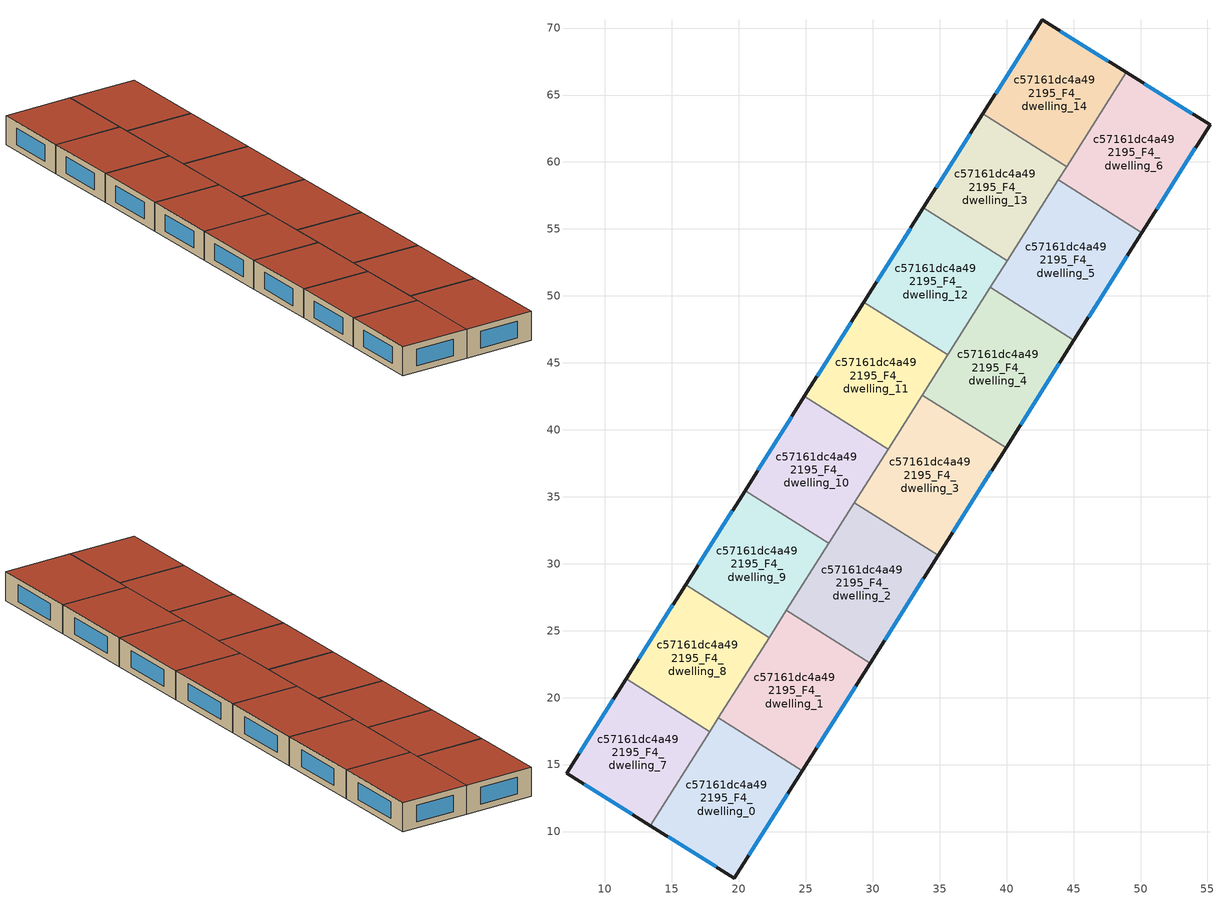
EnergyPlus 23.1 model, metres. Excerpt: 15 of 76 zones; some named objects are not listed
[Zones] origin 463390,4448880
c57161dc4a492195_F4_dwelling_0
 floor to c57161dc4a492195_F3_dwelling_0 (EU_floor_Construction): 24.72,14.54 19.66,6.51 13.39,10.43 18.48,18.48 z12
 wall outside (EU_wall_Construction): 13.39,10.43 19.66,6.51 24.72,14.54 z12:15
 wall to c57161dc4a492195_F4_dwelling_1 (EU_wall_Construction): 24.72,14.54 18.48,18.48 z12:15
 wall to c57161dc4a492195_F4_dwelling_7 (EU_wall_Construction): 17.83,17.45 13.39,10.43 z12:15
 wall to c57161dc4a492195_F4_dwelling_8 (EU_wall_Construction): 18.48,18.48 17.83,17.45 z12:15
 window (EU_Window_Construction): 20.74,8.23 23.64,12.82 / 14.74,9.59 18.32,7.35 z12.64:14.36
 roof outside (EU_roof_Construction): 19.66,6.51 24.72,14.54 18.48,18.48 13.39,10.43 z15
c57161dc4a492195_F4_dwelling_1
 floor to c57161dc4a492195_F3_dwelling_1 (EU_floor_Construction): 29.8,22.58 24.72,14.54 18.48,18.48 23.55,26.52 z12
 wall outside (EU_wall_Construction): 24.72,14.54 29.8,22.58 z12:15
 wall to c57161dc4a492195_F4_dwelling_2 (EU_wall_Construction): 29.8,22.58 23.55,26.52 z12:15
 wall to c57161dc4a492195_F4_dwelling_8 (EU_wall_Construction): 22.27,24.49 18.48,18.48 z12:15
 wall to c57161dc4a492195_F4_dwelling_9 (EU_wall_Construction): 23.55,26.52 22.27,24.49 z12:15
 window (EU_Window_Construction): 25.81,16.26 28.71,20.85 z12.64:14.36
 roof outside (EU_roof_Construction): 24.72,14.54 29.8,22.58 23.55,26.52 18.48,18.48 z15
c57161dc4a492195_F4_dwelling_10
 floor to c57161dc4a492195_F3_dwelling_10 (EU_floor_Construction): 31.15,38.55 26.71,31.52 20.46,35.47 24.9,42.5 z12
 wall outside (EU_wall_Construction): 24.9,42.5 20.46,35.47 z12:15
 wall to c57161dc4a492195_F4_dwelling_11 (EU_wall_Construction): 31.15,38.55 24.9,42.5 z12:15
 wall to c57161dc4a492195_F4_dwelling_9 (EU_wall_Construction): 20.46,35.47 26.71,31.52 z12:15
 wall to c57161dc4a492195_F4_dwelling_3 (EU_wall_Construction): 28.63,34.56 31.15,38.55 z12:15
 wall to c57161dc4a492195_F4_dwelling_2 (EU_wall_Construction): 26.71,31.52 28.63,34.56 z12:15
 window (EU_Window_Construction): 23.95,40.99 21.41,36.97 z12.64:14.36
 roof outside (EU_roof_Construction): 26.71,31.52 31.15,38.55 24.9,42.5 20.46,35.47 z15
c57161dc4a492195_F4_dwelling_11
 floor to c57161dc4a492195_F3_dwelling_11 (EU_floor_Construction): 35.59,45.59 31.15,38.55 24.9,42.5 29.34,49.53 z12
 wall outside (EU_wall_Construction): 29.34,49.53 24.9,42.5 z12:15
 wall to c57161dc4a492195_F4_dwelling_12 (EU_wall_Construction): 35.59,45.59 29.34,49.53 z12:15
 wall to c57161dc4a492195_F4_dwelling_4 (EU_wall_Construction): 33.7,42.6 35.59,45.59 z12:15
 wall to c57161dc4a492195_F4_dwelling_3 (EU_wall_Construction): 31.15,38.55 33.7,42.6 z12:15
 window (EU_Window_Construction): 28.39,48.03 25.85,44.01 z12.64:14.36
 roof outside (EU_roof_Construction): 31.15,38.55 35.59,45.59 29.34,49.53 24.9,42.5 z15
c57161dc4a492195_F4_dwelling_12
 floor to c57161dc4a492195_F3_dwelling_12 (EU_floor_Construction): 40.03,52.62 35.59,45.59 29.34,49.53 33.79,56.57 z12
 wall outside (EU_wall_Construction): 33.79,56.57 29.34,49.53 z12:15
 wall to c57161dc4a492195_F4_dwelling_13 (EU_wall_Construction): 40.03,52.62 33.79,56.57 z12:15
 wall to c57161dc4a492195_F4_dwelling_5 (EU_wall_Construction): 38.78,50.64 40.03,52.62 z12:15
 wall to c57161dc4a492195_F4_dwelling_4 (EU_wall_Construction): 35.59,45.59 38.78,50.64 z12:15
 window (EU_Window_Construction): 32.83,55.06 30.3,51.04 z12.64:14.36
 roof outside (EU_roof_Construction): 35.59,45.59 40.03,52.62 33.79,56.57 29.34,49.53 z15
c57161dc4a492195_F4_dwelling_13
 floor to c57161dc4a492195_F3_dwelling_13 (EU_floor_Construction): 44.48,59.66 40.03,52.62 33.79,56.57 38.23,63.6 z12
 wall outside (EU_wall_Construction): 38.23,63.6 33.79,56.57 z12:15
 wall to c57161dc4a492195_F4_dwelling_14 (EU_wall_Construction): 44.48,59.66 38.23,63.6 z12:15
 wall to c57161dc4a492195_F4_dwelling_6 (EU_wall_Construction): 43.86,58.67 44.48,59.66 z12:15
 wall to c57161dc4a492195_F4_dwelling_5 (EU_wall_Construction): 40.03,52.62 43.86,58.67 z12:15
 window (EU_Window_Construction): 37.28,62.09 34.74,58.07 z12.64:14.36
 roof outside (EU_roof_Construction): 40.03,52.62 44.48,59.66 38.23,63.6 33.79,56.57 z15
c57161dc4a492195_F4_dwelling_14
 floor to c57161dc4a492195_F3_dwelling_14 (EU_floor_Construction): 48.92,66.7 44.48,59.66 38.23,63.6 42.66,70.62 z12
 wall outside (EU_wall_Construction): 48.92,66.7 42.66,70.62 38.23,63.6 z12:15
 wall to c57161dc4a492195_F4_dwelling_6 (EU_wall_Construction): 44.48,59.66 48.92,66.7 z12:15
 window (EU_Window_Construction): 41.71,69.12 39.18,65.1 / 47.58,67.54 44,69.78 z12.64:14.36
 roof outside (EU_roof_Construction): 44.48,59.66 48.92,66.7 42.66,70.62 38.23,63.6 z15
c57161dc4a492195_F4_dwelling_2
 floor to c57161dc4a492195_F3_dwelling_2 (EU_floor_Construction): 34.88,30.61 29.8,22.58 23.55,26.52 28.63,34.56 z12
 wall outside (EU_wall_Construction): 29.8,22.58 34.88,30.61 z12:15
 wall to c57161dc4a492195_F4_dwelling_3 (EU_wall_Construction): 34.88,30.61 28.63,34.56 z12:15
 wall to c57161dc4a492195_F4_dwelling_9 (EU_wall_Construction): 26.71,31.52 23.55,26.52 z12:15
 window (EU_Window_Construction): 30.89,24.3 33.79,28.89 z12.64:14.36
 roof outside (EU_roof_Construction): 29.8,22.58 34.88,30.61 28.63,34.56 23.55,26.52 z15
c57161dc4a492195_F4_dwelling_3
 floor to c57161dc4a492195_F3_dwelling_3 (EU_floor_Construction): 39.95,38.65 34.88,30.61 28.63,34.56 33.71,42.6 z12
 wall outside (EU_wall_Construction): 34.88,30.61 39.95,38.65 z12:15
 wall to c57161dc4a492195_F4_dwelling_4 (EU_wall_Construction): 39.95,38.65 33.71,42.6 z12:15
 window (EU_Window_Construction): 35.96,32.33 38.87,36.93 z12.64:14.36
 roof outside (EU_roof_Construction): 34.88,30.61 39.95,38.65 33.71,42.6 28.63,34.56 z15
c57161dc4a492195_F4_dwelling_4
 floor to c57161dc4a492195_F3_dwelling_4 (EU_floor_Construction): 45.03,46.69 39.95,38.65 33.71,42.6 38.78,50.64 z12
 wall outside (EU_wall_Construction): 39.95,38.65 45.03,46.69 z12:15
 wall to c57161dc4a492195_F4_dwelling_5 (EU_wall_Construction): 45.03,46.69 38.78,50.64 z12:15
 window (EU_Window_Construction): 41.04,40.37 43.94,44.97 z12.64:14.36
 roof outside (EU_roof_Construction): 39.95,38.65 45.03,46.69 38.78,50.64 33.71,42.6 z15
c57161dc4a492195_F4_dwelling_5
 floor to c57161dc4a492195_F3_dwelling_5 (EU_floor_Construction): 50.1,54.73 45.03,46.69 38.78,50.64 43.86,58.67 z12
 wall outside (EU_wall_Construction): 45.03,46.69 50.1,54.73 z12:15
 wall to c57161dc4a492195_F4_dwelling_6 (EU_wall_Construction): 50.1,54.73 43.86,58.67 z12:15
 window (EU_Window_Construction): 46.12,48.41 49.02,53.01 z12.64:14.36
 roof outside (EU_roof_Construction): 45.03,46.69 50.1,54.73 43.86,58.67 38.78,50.64 z15
c57161dc4a492195_F4_dwelling_6
 floor to c57161dc4a492195_F3_dwelling_6 (EU_floor_Construction): 55.19,62.78 50.1,54.73 43.86,58.67 48.92,66.7 z12
 wall outside (EU_wall_Construction): 50.1,54.73 55.19,62.78 48.92,66.7 z12:15
 window (EU_Window_Construction): 53.85,63.62 50.27,65.86 / 51.19,56.45 54.1,61.06 z12.64:14.36
 roof outside (EU_roof_Construction): 50.1,54.73 55.19,62.78 48.92,66.7 43.86,58.67 z15
c57161dc4a492195_F4_dwelling_7
 floor to c57161dc4a492195_F3_dwelling_7 (EU_floor_Construction): 17.83,17.45 13.39,10.43 7.13,14.35 11.58,21.4 z12
 wall outside (EU_wall_Construction): 11.58,21.4 7.13,14.35 13.39,10.43 z12:15
 wall to c57161dc4a492195_F4_dwelling_8 (EU_wall_Construction): 17.83,17.45 11.58,21.4 z12:15
 window (EU_Window_Construction): 8.47,13.51 12.05,11.27 / 10.63,19.89 8.08,15.86 z12.64:14.36
 roof outside (EU_roof_Construction): 13.39,10.43 17.83,17.45 11.58,21.4 7.13,14.35 z15
c57161dc4a492195_F4_dwelling_8
 floor to c57161dc4a492195_F3_dwelling_8 (EU_floor_Construction): 22.27,24.49 17.83,17.45 11.58,21.4 16.02,28.43 z12
 wall outside (EU_wall_Construction): 16.02,28.43 11.58,21.4 z12:15
 wall to c57161dc4a492195_F4_dwelling_9 (EU_wall_Construction): 22.27,24.49 16.02,28.43 z12:15
 window (EU_Window_Construction): 15.07,26.93 12.53,22.9 z12.64:14.36
 roof outside (EU_roof_Construction): 17.83,17.45 22.27,24.49 16.02,28.43 11.58,21.4 z15
c57161dc4a492195_F4_dwelling_9
 floor to c57161dc4a492195_F3_dwelling_9 (EU_floor_Construction): 26.71,31.52 22.27,24.49 16.02,28.43 20.46,35.47 z12
 wall outside (EU_wall_Construction): 20.46,35.47 16.02,28.43 z12:15
 window (EU_Window_Construction): 19.51,33.96 16.97,29.94 z12.64:14.36
 roof outside (EU_roof_Construction): 22.27,24.49 26.71,31.52 20.46,35.47 16.02,28.43 z15
[Building]
EU S2 Campaign: North Axis=0; Terrain=City; Solar Distribution=FullExterior
[Site:Location]
Yerevan-Zvartnots.Intl.AP: Latitude=40.15; Longitude=44.383; Time Zone=4; Elevation=854
[SizingPeriod:WeatherFileDays]
AnnualSizingPeriod: Begin Month=1; Begin Day of Month=1; End Month=12; End Day of Month=31; Day of Week for Start Day=Monday; Use Weather File Daylight Saving Period=No; Use Weather File Rain and Snow Indicators=No
[MATERIAL]
EU_InternalMass_Material: Roughness=MediumRough; Thickness=0.1; Conductivity=1; Density=1800; Specific Heat=900; Thermal Absorptance=0.9; Solar Absorptance=0.7; Visible Absorptance=0.7
[MATERIAL:NOMASS] Roughness=MediumRough; Thermal Absorptance=0.9; Solar Absorptance=0.7; Visible Absorptance=0.7
Name | Thermal Resistance
EU_wall_NoMass | 1.05043
EU_roof_NoMass | 1.45357
EU_floor_NoMass | 0.478065
[WINDOWMATERIAL:SIMPLEGLAZINGSYSTEM]
EU_Window_SimpleGlazing: UFactor=2.5566; Solar Heat Gain Coefficient=0.75; Visible Transmittance=0.75
[CONSTRUCTION]
EU_wall_Construction: EU_wall_NoMass
EU_roof_Construction: EU_roof_NoMass
EU_floor_Construction: EU_floor_NoMass
EU_Window_Construction: EU_Window_SimpleGlazing
EU_InternalMass_Construction: EU_InternalMass_Material
[ZONE] Type=1; Multiplier=1; Ceiling Height=autocalculate; Floor Area=autocalculate; Part of Total Floor Area=Yes
Name | Volume
c57161dc4a492195_F4_dwelling_0 | 210.731
c57161dc4a492195_F4_dwelling_1; c57161dc4a492195_F4_dwelling_4 | 210.757
c57161dc4a492195_F4_dwelling_10; c57161dc4a492195_F4_dwelling_13; c57161dc4a492195_F4_dwelling_9 | 184.418
c57161dc4a492195_F4_dwelling_11 | 184.423
c57161dc4a492195_F4_dwelling_12; c57161dc4a492195_F4_dwelling_8 | 184.434
c57161dc4a492195_F4_dwelling_14 | 184.43
c57161dc4a492195_F4_dwelling_2; c57161dc4a492195_F4_dwelling_3 | 210.756
c57161dc4a492195_F4_dwelling_5 | 210.739
c57161dc4a492195_F4_dwelling_6 | 210.75
c57161dc4a492195_F4_dwelling_7 | 184.427
[INTERNALMASS] Construction=EU_InternalMass_Construction
Name | Zone or ZoneList | Surface Area
c57161dc4a492195_F4_dwelling_0_EU_InternalMass | c57161dc4a492195_F4_dwelling_0 | 70.2437
c57161dc4a492195_F4_dwelling_1_EU_InternalMass | c57161dc4a492195_F4_dwelling_1 | 70.2525
c57161dc4a492195_F4_dwelling_2_EU_InternalMass | c57161dc4a492195_F4_dwelling_2 | 70.2519
c57161dc4a492195_F4_dwelling_3_EU_InternalMass | c57161dc4a492195_F4_dwelling_3 | 70.2519
c57161dc4a492195_F4_dwelling_4_EU_InternalMass | c57161dc4a492195_F4_dwelling_4 | 70.2525
c57161dc4a492195_F4_dwelling_5_EU_InternalMass | c57161dc4a492195_F4_dwelling_5 | 70.2462
c57161dc4a492195_F4_dwelling_6_EU_InternalMass | c57161dc4a492195_F4_dwelling_6 | 70.2499
c57161dc4a492195_F4_dwelling_7_EU_InternalMass | c57161dc4a492195_F4_dwelling_7 | 61.4757
c57161dc4a492195_F4_dwelling_8_EU_InternalMass | c57161dc4a492195_F4_dwelling_8 | 61.4781
c57161dc4a492195_F4_dwelling_9_EU_InternalMass | c57161dc4a492195_F4_dwelling_9 | 61.4726
c57161dc4a492195_F4_dwelling_10_EU_InternalMass | c57161dc4a492195_F4_dwelling_10 | 61.4728
c57161dc4a492195_F4_dwelling_11_EU_InternalMass | c57161dc4a492195_F4_dwelling_11 | 61.4743
c57161dc4a492195_F4_dwelling_12_EU_InternalMass | c57161dc4a492195_F4_dwelling_12 | 61.4781
c57161dc4a492195_F4_dwelling_13_EU_InternalMass | c57161dc4a492195_F4_dwelling_13 | 61.4728
c57161dc4a492195_F4_dwelling_14_EU_InternalMass | c57161dc4a492195_F4_dwelling_14 | 61.4766
[OTHEREQUIPMENT] Fuel Type=Electricity; Design Level Calculation Method=Watts/Area; Power per Zone Floor Area=1; Fraction Latent=0; Fraction Radiant=0; Fraction Lost=0; Carbon Dioxide Generation Rate=0; EndUse Subcategory=EU_Step8_InternalGains
Name | Zone or ZoneList or Space or SpaceList | Schedule
EU_Step8_InternalGain_c57161dc4a492195_F4_dwelling_0_f000 | c57161dc4a492195_F4_dwelling_0 | EU_Step8_GainSchedule_c57161dc4a492195_F4_dwelling_0_f000
EU_Step8_InternalGain_c57161dc4a492195_F4_dwelling_1_f000 | c57161dc4a492195_F4_dwelling_1 | EU_Step8_GainSchedule_c57161dc4a492195_F4_dwelling_1_f000
EU_Step8_InternalGain_c57161dc4a492195_F4_dwelling_2_f000 | c57161dc4a492195_F4_dwelling_2 | EU_Step8_GainSchedule_c57161dc4a492195_F4_dwelling_2_f000
EU_Step8_InternalGain_c57161dc4a492195_F4_dwelling_3_f000 | c57161dc4a492195_F4_dwelling_3 | EU_Step8_GainSchedule_c57161dc4a492195_F4_dwelling_3_f000
EU_Step8_InternalGain_c57161dc4a492195_F4_dwelling_4_f000 | c57161dc4a492195_F4_dwelling_4 | EU_Step8_GainSchedule_c57161dc4a492195_F4_dwelling_4_f000
EU_Step8_InternalGain_c57161dc4a492195_F4_dwelling_5_f000 | c57161dc4a492195_F4_dwelling_5 | EU_Step8_GainSchedule_c57161dc4a492195_F4_dwelling_5_f000
EU_Step8_InternalGain_c57161dc4a492195_F4_dwelling_6_f000 | c57161dc4a492195_F4_dwelling_6 | EU_Step8_GainSchedule_c57161dc4a492195_F4_dwelling_6_f000
EU_Step8_InternalGain_c57161dc4a492195_F4_dwelling_7_f000 | c57161dc4a492195_F4_dwelling_7 | EU_Step8_GainSchedule_c57161dc4a492195_F4_dwelling_7_f000
EU_Step8_InternalGain_c57161dc4a492195_F4_dwelling_8_f000 | c57161dc4a492195_F4_dwelling_8 | EU_Step8_GainSchedule_c57161dc4a492195_F4_dwelling_8_f000
EU_Step8_InternalGain_c57161dc4a492195_F4_dwelling_9_f000 | c57161dc4a492195_F4_dwelling_9 | EU_Step8_GainSchedule_c57161dc4a492195_F4_dwelling_9_f000
EU_Step8_InternalGain_c57161dc4a492195_F4_dwelling_10_f000 | c57161dc4a492195_F4_dwelling_10 | EU_Step8_GainSchedule_c57161dc4a492195_F4_dwelling_10_f000
EU_Step8_InternalGain_c57161dc4a492195_F4_dwelling_11_f000 | c57161dc4a492195_F4_dwelling_11 | EU_Step8_GainSchedule_c57161dc4a492195_F4_dwelling_11_f000
EU_Step8_InternalGain_c57161dc4a492195_F4_dwelling_12_f000 | c57161dc4a492195_F4_dwelling_12 | EU_Step8_GainSchedule_c57161dc4a492195_F4_dwelling_12_f000
EU_Step8_InternalGain_c57161dc4a492195_F4_dwelling_13_f000 | c57161dc4a492195_F4_dwelling_13 | EU_Step8_GainSchedule_c57161dc4a492195_F4_dwelling_13_f000
EU_Step8_InternalGain_c57161dc4a492195_F4_dwelling_14_f000 | c57161dc4a492195_F4_dwelling_14 | EU_Step8_GainSchedule_c57161dc4a492195_F4_dwelling_14_f000
[ZONEVENTILATION:DESIGNFLOWRATE] Schedule=EU_AlwaysOn; Design Flow Rate Calculation Method=AirChanges/Hour; Air Changes per Hour=0.557805; Ventilation Type=Natural; Fan Pressure Rise=0; Fan Total Efficiency=1; Constant Term Coefficient=1; Temperature Term Coefficient=0; Velocity Term Coefficient=0; Velocity Squared Term Coefficient=0; Minimum Indoor Temperature=-100; Maximum Indoor Temperature=100; Delta Temperature=-100; Minimum Outdoor Temperature=-100; Maximum Outdoor Temperature=100; Maximum Wind Speed=40
Name | Zone or ZoneList or Space or SpaceList
EU_ConstantAir_c57161dc4a492195_F4_dwelling_0 | c57161dc4a492195_F4_dwelling_0
EU_ConstantAir_c57161dc4a492195_F4_dwelling_1 | c57161dc4a492195_F4_dwelling_1
EU_ConstantAir_c57161dc4a492195_F4_dwelling_2 | c57161dc4a492195_F4_dwelling_2
EU_ConstantAir_c57161dc4a492195_F4_dwelling_3 | c57161dc4a492195_F4_dwelling_3
EU_ConstantAir_c57161dc4a492195_F4_dwelling_4 | c57161dc4a492195_F4_dwelling_4
EU_ConstantAir_c57161dc4a492195_F4_dwelling_5 | c57161dc4a492195_F4_dwelling_5
EU_ConstantAir_c57161dc4a492195_F4_dwelling_6 | c57161dc4a492195_F4_dwelling_6
EU_ConstantAir_c57161dc4a492195_F4_dwelling_7 | c57161dc4a492195_F4_dwelling_7
EU_ConstantAir_c57161dc4a492195_F4_dwelling_8 | c57161dc4a492195_F4_dwelling_8
EU_ConstantAir_c57161dc4a492195_F4_dwelling_9 | c57161dc4a492195_F4_dwelling_9
EU_ConstantAir_c57161dc4a492195_F4_dwelling_10 | c57161dc4a492195_F4_dwelling_10
EU_ConstantAir_c57161dc4a492195_F4_dwelling_11 | c57161dc4a492195_F4_dwelling_11
EU_ConstantAir_c57161dc4a492195_F4_dwelling_12 | c57161dc4a492195_F4_dwelling_12
EU_ConstantAir_c57161dc4a492195_F4_dwelling_13 | c57161dc4a492195_F4_dwelling_13
EU_ConstantAir_c57161dc4a492195_F4_dwelling_14 | c57161dc4a492195_F4_dwelling_14
[HVACTEMPLATE:ZONE:IDEALLOADSAIRSYSTEM] System Availability Schedule=EU_AlwaysOn; Maximum Heating Supply Air Temperature=50; Minimum Cooling Supply Air Temperature=13; Maximum Heating Supply Air Humidity Ratio=0.0156; Minimum Cooling Supply Air Humidity Ratio=0.0077; Heating Limit=NoLimit; Cooling Limit=NoLimit; Heating Availability Schedule=EU_AlwaysOn; Cooling Availability Schedule=EU_CoolingOff; Dehumidification Control Type=ConstantSensibleHeatRatio; Cooling Sensible Heat Ratio=0.7; Dehumidification Setpoint=60; Humidification Control Type=None; Humidification Setpoint=30; Outdoor Air Method=None; Outdoor Air Flow Rate per Person=0.00944; Outdoor Air Flow Rate per Zone Floor Area=0; Outdoor Air Flow Rate per Zone=0; Demand Controlled Ventilation Type=None; Outdoor Air Economizer Type=NoEconomizer; Heat Recovery Type=None; Sensible Heat Recovery Effectiveness=0.7; Latent Heat Recovery Effectiveness=0.65
Name | Template Thermostat
c57161dc4a492195_F4_dwelling_0 | EU_HeatOnly_c57161dc4a492195_F4_dwelling_0
c57161dc4a492195_F4_dwelling_1 | EU_HeatOnly_c57161dc4a492195_F4_dwelling_1
c57161dc4a492195_F4_dwelling_2 | EU_HeatOnly_c57161dc4a492195_F4_dwelling_2
c57161dc4a492195_F4_dwelling_3 | EU_HeatOnly_c57161dc4a492195_F4_dwelling_3
c57161dc4a492195_F4_dwelling_4 | EU_HeatOnly_c57161dc4a492195_F4_dwelling_4
c57161dc4a492195_F4_dwelling_5 | EU_HeatOnly_c57161dc4a492195_F4_dwelling_5
c57161dc4a492195_F4_dwelling_6 | EU_HeatOnly_c57161dc4a492195_F4_dwelling_6
c57161dc4a492195_F4_dwelling_7 | EU_HeatOnly_c57161dc4a492195_F4_dwelling_7
c57161dc4a492195_F4_dwelling_8 | EU_HeatOnly_c57161dc4a492195_F4_dwelling_8
c57161dc4a492195_F4_dwelling_9 | EU_HeatOnly_c57161dc4a492195_F4_dwelling_9
c57161dc4a492195_F4_dwelling_10 | EU_HeatOnly_c57161dc4a492195_F4_dwelling_10
c57161dc4a492195_F4_dwelling_11 | EU_HeatOnly_c57161dc4a492195_F4_dwelling_11
c57161dc4a492195_F4_dwelling_12 | EU_HeatOnly_c57161dc4a492195_F4_dwelling_12
c57161dc4a492195_F4_dwelling_13 | EU_HeatOnly_c57161dc4a492195_F4_dwelling_13
c57161dc4a492195_F4_dwelling_14 | EU_HeatOnly_c57161dc4a492195_F4_dwelling_14
[SIZING:ZONE] Zone Cooling Design Supply Air Temperature Input Method=SupplyAirTemperature; Zone Cooling Design Supply Air Temperature=13; Zone Heating Design Supply Air Temperature Input Method=SupplyAirTemperature; Zone Heating Design Supply Air Temperature=50; Zone Cooling Design Supply Air Humidity Ratio=0.008; Zone Heating Design Supply Air Humidity Ratio=0.008; Cooling Design Air Flow Method=DesignDay; Cooling Design Air Flow Rate=0; Cooling Minimum Air Flow per Zone Floor Area=0.000762; Cooling Minimum Air Flow=0; Cooling Minimum Air Flow Fraction=0.2; Heating Design Air Flow Method=DesignDay; Heating Design Air Flow Rate=0; Heating Maximum Air Flow per Zone Floor Area=0.002032; Heating Maximum Air Flow=0.141576; Heating Maximum Air Flow Fraction=0.3; Account for Dedicated Outdoor Air System=No; Dedicated Outdoor Air System Control Strategy=NeutralSupplyAir; Dedicated Outdoor Air Low Setpoint Temperature for Design=autosize; Dedicated Outdoor Air High Setpoint Temperature for Design=autosize; Zone Load Sizing Method=Sensible Load Only No Latent Load; Zone Latent Cooling Design Supply Air Humidity Ratio Input Method=HumidityRatioDifference; Zone Cooling Design Supply Air Humidity Ratio Difference=0.005; Zone Latent Heating Design Supply Air Humidity Ratio Input Method=HumidityRatioDifference; Zone Humidification Design Supply Air Humidity Ratio Difference=0.005
c57161dc4a492195_F4_dwelling_0; c57161dc4a492195_F4_dwelling_1; c57161dc4a492195_F4_dwelling_2; c57161dc4a492195_F4_dwelling_3; c57161dc4a492195_F4_dwelling_4; c57161dc4a492195_F4_dwelling_5; c57161dc4a492195_F4_dwelling_6; c57161dc4a492195_F4_dwelling_7; c57161dc4a492195_F4_dwelling_8; c57161dc4a492195_F4_dwelling_9; c57161dc4a492195_F4_dwelling_10; c57161dc4a492195_F4_dwelling_11; c57161dc4a492195_F4_dwelling_12; c57161dc4a492195_F4_dwelling_13; c57161dc4a492195_F4_dwelling_14
[SCHEDULE:CONSTANT]
Name | Hourly Value
EU_AlwaysOn | 1
EU_CoolingOff | 0
[SCHEDULE:FILE] Column Number=1; Rows to Skip at Top=0; Number of Hours of Data=8760; Column Separator=Comma; Interpolate to Timestep=No; Minutes per Item=60; Adjust Schedule for Daylight Savings=Yes
Name | File
EU_Step8_GainSchedule_c57161dc4a492195_F4_dwelling_0_f000 | ../../schedules/c57161dc4a492195/c57161dc4a492195_F4_dwelling_0_f000_gain.csv
EU_Step8_GainSchedule_c57161dc4a492195_F4_dwelling_1_f000 | ../../schedules/c57161dc4a492195/c57161dc4a492195_F4_dwelling_1_f000_gain.csv
EU_Step8_GainSchedule_c57161dc4a492195_F4_dwelling_2_f000 | ../../schedules/c57161dc4a492195/c57161dc4a492195_F4_dwelling_2_f000_gain.csv
EU_Step8_GainSchedule_c57161dc4a492195_F4_dwelling_3_f000 | ../../schedules/c57161dc4a492195/c57161dc4a492195_F4_dwelling_3_f000_gain.csv
EU_Step8_GainSchedule_c57161dc4a492195_F4_dwelling_4_f000 | ../../schedules/c57161dc4a492195/c57161dc4a492195_F4_dwelling_4_f000_gain.csv
EU_Step8_GainSchedule_c57161dc4a492195_F4_dwelling_5_f000 | ../../schedules/c57161dc4a492195/c57161dc4a492195_F4_dwelling_5_f000_gain.csv
EU_Step8_GainSchedule_c57161dc4a492195_F4_dwelling_6_f000 | ../../schedules/c57161dc4a492195/c57161dc4a492195_F4_dwelling_6_f000_gain.csv
EU_Step8_GainSchedule_c57161dc4a492195_F4_dwelling_7_f000 | ../../schedules/c57161dc4a492195/c57161dc4a492195_F4_dwelling_7_f000_gain.csv
EU_Step8_GainSchedule_c57161dc4a492195_F4_dwelling_8_f000 | ../../schedules/c57161dc4a492195/c57161dc4a492195_F4_dwelling_8_f000_gain.csv
EU_Step8_GainSchedule_c57161dc4a492195_F4_dwelling_9_f000 | ../../schedules/c57161dc4a492195/c57161dc4a492195_F4_dwelling_9_f000_gain.csv
EU_Step8_GainSchedule_c57161dc4a492195_F4_dwelling_10_f000 | ../../schedules/c57161dc4a492195/c57161dc4a492195_F4_dwelling_10_f000_gain.csv
EU_Step8_GainSchedule_c57161dc4a492195_F4_dwelling_11_f000 | ../../schedules/c57161dc4a492195/c57161dc4a492195_F4_dwelling_11_f000_gain.csv
EU_Step8_GainSchedule_c57161dc4a492195_F4_dwelling_12_f000 | ../../schedules/c57161dc4a492195/c57161dc4a492195_F4_dwelling_12_f000_gain.csv
EU_Step8_GainSchedule_c57161dc4a492195_F4_dwelling_13_f000 | ../../schedules/c57161dc4a492195/c57161dc4a492195_F4_dwelling_13_f000_gain.csv
EU_Step8_GainSchedule_c57161dc4a492195_F4_dwelling_14_f000 | ../../schedules/c57161dc4a492195/c57161dc4a492195_F4_dwelling_14_f000_gain.csv
